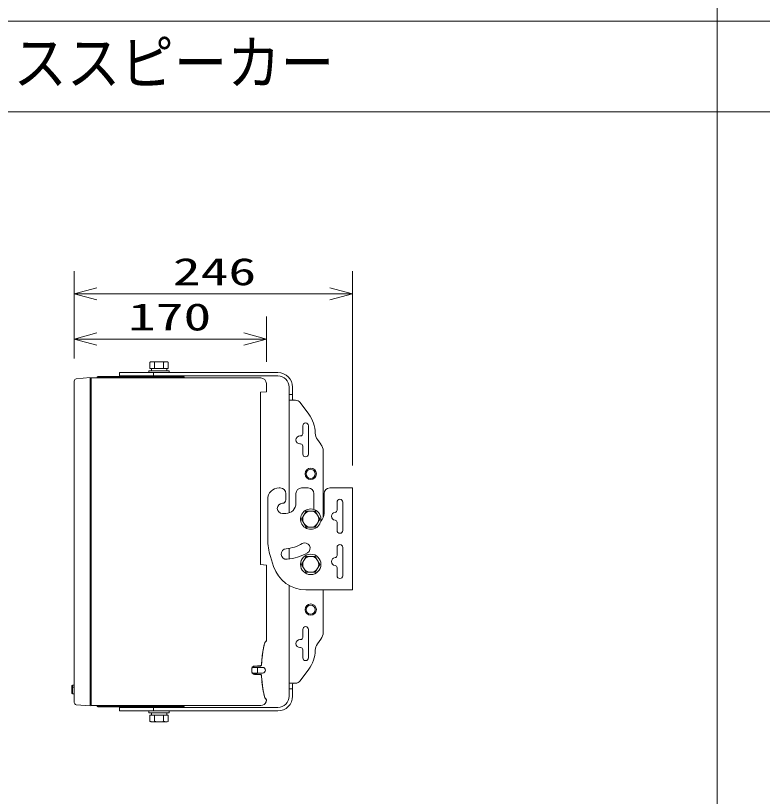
# Model space of a CAD drawing. Units: millimetres on the paper. Extents: x -401 to 401, y -280 to 280.
# Drawn here: x 196 to 262, y -68.5 to 0.5 of the extents above; entities that cross this region are included whole.
import ezdxf
from ezdxf.enums import TextEntityAlignment as Align

# ---------------------------------------------------------------- set-up
doc = ezdxf.new("R2010")
doc.units = ezdxf.units.MM
for name, color, linetype, lineweight in [('0-2_MOJI1', 7, 'Continuous', 9), ('0-4_WAKU-M', 7, 'Continuous', 9), ('0-6_GAIKEI', 4, 'Continuous', 9), ('0-7_SUNPO', 7, 'Continuous', 9)]:
    doc.layers.add(name, color=color, linetype=linetype, lineweight=lineweight)
doc.styles.add('ＭＳ ゴシック', font='')
doc.styles.get('ＭＳ ゴシック').set_extended_font_data('MS Gothic')

# ---------------------------------------------------------------- blocks, each defined once
blk = doc.blocks.new('_OPEN30')
at = {"layer": '0-7_SUNPO'}
blk.add_line((0, 0), (-1, 0), dxfattribs=at)
blk.add_lwpolyline([(-1, 0.2679), (0, 0), (-1, -0.2679)], dxfattribs=at)

msp = doc.modelspace()

# ---------------------------------------------------------------- linework, layer by layer
at = {"layer": '0-4_WAKU-M'}
for p, q in [((257.997, 240.006), (257.997, -239.994)), ((-258.003, 0.006), (386.997, 0.006)), ((-258.003, -7.994), (386.997, -7.994))]:
    msp.add_line(p, q, dxfattribs=at)
at = {"layer": '0-6_GAIKEI'}
for p, q in [((207.867, -30.114), (207.967, -30.078)), ((207.867, -30.678), (207.867, -30.114)), ((207.967, -30.078), (209.383, -30.078)), ((208.271, -30.678), (208.271, -30.114)), ((209.079, -30.678), (209.079, -30.114)), ((209.382, -30.085), (209.384, -30.086)), ((209.483, -30.114), (209.383, -30.078)), ((209.483, -30.678), (209.483, -30.114)), ((209.575, -30.878), (207.775, -30.878)), ((207.775, -30.878), (207.775, -31.038)), ((207.867, -30.678), (209.483, -30.678)), ((208, -30.678), (208, -30.878)), ((208.175, -31.338), (208.175, -31.038)), ((209.35, -30.678), (209.35, -30.878)), ((209.575, -30.878), (209.575, -31.038)), ((202.575, -60.388), (202.575, -31.588)), ((202.675, -31.588), (202.675, -60.388)), ((203.175, -31.488), (210.925, -31.488)), ((205.675, -31.513), (205.675, -31.388)), ((208.095, -31.338), (208.075, -31.358)), ((208.075, -31.358), (209.275, -31.358)), ((208.075, -31.358), (208.075, -31.388)), ((208.425, -31.388), (208.425, -31.513)), ((209.255, -31.338), (209.275, -31.358)), ((209.275, -31.358), (209.275, -31.388)), ((220.475, -32.988), (220.175, -32.988)), ((220.233, -33.488), (220.575, -33.488)), ((221.375, -35.738), (221.375, -36.438)), ((221.875, -38.238), (221.875, -35.738)), ((221.175, -36.638), (221.125, -36.638)), ((221.125, -37.338), (221.175, -37.338)), ((221.375, -37.538), (221.375, -38.238)), ((224.405, -42.488), (224.405, -43.19)), ((224.905, -44.988), (224.905, -42.488)), ((221.671, -43.288), (221.267, -43.988)), ((222.479, -43.288), (221.671, -43.288)), ((222.883, -43.988), (222.479, -43.288)), ((221.267, -43.988), (221.671, -44.688)), ((222.479, -44.688), (222.883, -43.988)), ((221.671, -44.688), (222.479, -44.688)), ((224.405, -44.286), (224.405, -44.988)), ((220.175, -46.567), (220.175, -47.518)), ((224.405, -46.488), (224.405, -47.19)), ((224.905, -48.988), (224.905, -46.488)), ((221.671, -47.288), (221.267, -47.988)), ((222.479, -47.288), (221.671, -47.288)), ((222.883, -47.988), (222.479, -47.288)), ((221.267, -47.988), (221.671, -48.688)), ((222.479, -48.688), (222.883, -47.988)), ((224.405, -48.286), (224.405, -48.988)), ((221.671, -48.688), (222.479, -48.688)), ((221.375, -54.438), (221.375, -53.738)), ((221.875, -53.738), (221.875, -56.238)), ((221.125, -54.638), (221.175, -54.638)), ((221.175, -55.338), (221.125, -55.338)), ((221.375, -56.238), (221.375, -55.538)), ((217.825, -57.088), (216.927, -57.088)), ((217.375, -57.088), (217.375, -57.588)), ((217.825, -57.588), (216.926, -57.588)), ((220.575, -58.488), (220.233, -58.488)), ((201.025, -58.698), (200.975, -58.698)), ((200.975, -59.385), (200.975, -58.698)), ((201.025, -58.827), (200.975, -58.827)), ((200.975, -58.878), (201.025, -58.878)), ((200.975, -58.885), (201.025, -58.885)), ((200.975, -58.885), (201.025, -58.885)), ((200.975, -58.886), (201.025, -58.886)), ((201.025, -58.887), (200.975, -58.887)), ((201.025, -58.894), (200.975, -58.894)), ((201.025, -58.909), (200.975, -58.909)), ((201.025, -58.931), (200.975, -58.931)), ((201.025, -58.959), (200.975, -58.959)), ((201.025, -58.992), (200.975, -58.992)), ((201.025, -59.011), (200.975, -59.011)), ((200.975, -59.041), (201.025, -59.041)), ((201.025, -59.058), (200.975, -59.058)), ((201.025, -59.06), (200.975, -59.06)), ((201.025, -59.079), (200.975, -59.079)), ((201.025, -59.101), (200.975, -59.101)), ((201.025, -59.123), (200.975, -59.123)), ((201.025, -59.146), (200.975, -59.146)), ((201.025, -59.169), (200.975, -59.169)), ((201.025, -59.174), (200.975, -59.174)), ((201.025, -59.187), (200.975, -59.187)), ((201.025, -59.257), (200.975, -59.257)), ((201.025, -59.279), (200.975, -59.279)), ((201.025, -59.312), (200.975, -59.312)), ((201.175, -58.648), (201.025, -58.648)), ((201.025, -59.428), (201.025, -58.648)), ((201.175, -58.828), (201.025, -58.828)), ((220.175, -58.988), (220.475, -58.988)), ((201.025, -59.34), (200.975, -59.34)), ((201.025, -59.362), (200.975, -59.362)), ((201.025, -59.377), (200.975, -59.377)), ((201.025, -59.384), (200.975, -59.384)), ((200.975, -59.385), (201.025, -59.385)), ((201.025, -59.428), (201.175, -59.428)), ((202.575, -59.981), (202.675, -59.981)), ((210.925, -60.488), (203.175, -60.488)), ((205.675, -60.588), (205.675, -60.463)), ((208.075, -60.618), (208.075, -60.588)), ((208.095, -60.638), (208.075, -60.618)), ((209.275, -60.618), (208.075, -60.618)), ((208.175, -60.938), (208.175, -60.638)), ((208.425, -60.463), (208.425, -60.588)), ((209.255, -60.638), (209.275, -60.618)), ((209.275, -60.618), (209.275, -60.588)), ((218.131, -60.136), (218.131, -60.136)), ((207.775, -61.098), (207.775, -60.938)), ((207.775, -61.098), (209.575, -61.098)), ((207.867, -61.298), (207.867, -61.862)), ((209.483, -61.298), (207.867, -61.298)), ((208, -61.098), (208, -61.298)), ((208.271, -61.298), (208.271, -61.862)), ((209.079, -61.298), (209.079, -61.862)), ((209.35, -61.098), (209.35, -61.298)), ((209.483, -61.298), (209.483, -61.862)), ((209.575, -61.098), (209.575, -60.938)), ((207.867, -61.862), (207.967, -61.898)), ((207.968, -61.891), (207.965, -61.89)), ((209.383, -61.898), (207.967, -61.898)), ((209.483, -61.862), (209.383, -61.898))]:
    msp.add_line(p, q, dxfattribs=at)
at = {"layer": '0-6_GAIKEI', "color": 7}
for p, q in [((205.175, -31.038), (219.175, -31.038)), ((205.175, -31.338), (205.175, -31.038)), ((201.357, -31.588), (202.575, -31.482)), ((202.575, -31.588), (202.575, -31.482)), ((202.675, -31.588), (202.575, -31.588)), ((202.675, -31.513), (217.663, -31.513)), ((202.675, -31.513), (202.675, -31.588)), ((203.175, -31.513), (203.175, -31.488)), ((203.275, -31.388), (210.825, -31.388)), ((219.175, -31.338), (205.175, -31.338)), ((210.925, -31.513), (210.925, -31.488)), ((201.175, -60.188), (201.175, -31.787)), ((218.161, -32.013), (218.162, -32.013)), ((218.161, -32.338), (218.161, -32.013)), ((218.162, -32.338), (218.161, -32.338)), ((218.162, -32.338), (218.162, -32.013)), ((218.169, -32.414), (218.163, -32.408)), ((218.175, -32.438), (218.169, -32.414)), ((220.175, -43.433), (220.175, -32.338)), ((220.475, -32.338), (220.475, -33.388)), ((218.175, -32.731), (217.627, -32.779)), ((217.627, -47.997), (217.627, -32.779)), ((218.167, -32.438), (218.175, -32.438)), ((218.175, -32.731), (218.175, -32.438)), ((220.575, -33.488), (220.741, -33.488)), ((221.896, -34.717), (221.145, -33.692)), ((222.981, -37.38), (222.668, -36.954)), ((223.175, -37.972), (223.175, -43.854)), ((219.375, -41.238), (219.275, -41.238)), ((221.855, -41.238), (221.275, -41.238)), ((223.755, -41.238), (225.755, -41.238)), ((225.755, -50.238), (225.755, -41.238)), ((219.875, -41.738), (219.875, -42.288)), ((220.775, -42.588), (220.775, -41.738)), ((222.355, -41.738), (222.355, -43.133)), ((223.255, -43.488), (223.255, -41.738)), ((218.275, -42.238), (218.275, -45.753)), ((219.575, -43.488), (219.875, -43.488)), ((218.52, -47.298), (218.801, -48.165)), ((217.627, -47.997), (218.175, -48.045)), ((218.175, -54.718), (218.175, -48.045)), ((220.175, -59.638), (220.175, -49.839)), ((225.755, -50.238), (221.654, -50.238)), ((223.175, -50.238), (223.175, -54.004)), ((218.031, -54.904), (218.056, -54.861)), ((218.055, -54.863), (218.054, -54.863)), ((218.056, -54.861), (218.055, -54.863)), ((218.126, -54.789), (218.056, -54.861)), ((218.105, -54.79), (218.175, -54.718)), ((218.161, -54.752), (218.126, -54.789)), ((222.668, -55.022), (222.981, -54.595)), ((216.864, -57.455), (216.864, -57.221)), ((216.864, -57.221), (216.875, -57.221)), ((216.875, -57.455), (216.875, -57.221)), ((217.638, -56.971), (217.057, -57.022)), ((217.094, -56.972), (217.637, -56.925)), ((217.637, -56.925), (217.68, -56.921)), ((217.669, -56.961), (217.681, -56.949)), ((217.7, -56.93), (217.723, -56.879)), ((217.7, -56.93), (217.712, -56.904)), ((217.736, -56.794), (217.733, -56.792)), ((217.735, -56.812), (217.736, -56.794)), ((217.735, -56.812), (217.735, -56.812)), ((217.736, -56.794), (217.736, -56.794)), ((221.145, -58.284), (221.896, -57.259)), ((216.875, -57.455), (216.864, -57.455)), ((217.638, -57.705), (217.057, -57.654)), ((217.637, -57.751), (217.094, -57.704)), ((217.68, -57.755), (217.637, -57.751)), ((217.669, -57.715), (217.638, -57.705)), ((217.728, -57.827), (217.721, -57.79)), ((217.735, -57.862), (217.722, -57.795)), ((217.736, -57.882), (217.733, -57.884)), ((217.736, -57.882), (217.735, -57.862)), ((220.475, -58.588), (220.475, -59.638)), ((220.741, -58.488), (220.575, -58.488)), ((218.054, -59.813), (218.081, -59.841)), ((218.116, -59.898), (218.07, -59.85)), ((218.081, -59.841), (218.086, -59.845)), ((218.086, -59.845), (218.114, -59.875)), ((218.114, -59.875), (218.138, -59.899)), ((218.136, -59.918), (218.116, -59.898)), ((218.152, -59.934), (218.136, -59.918)), ((218.138, -59.899), (218.138, -59.9)), ((218.149, -59.916), (218.138, -59.9)), ((218.151, -59.922), (218.145, -59.911)), ((218.153, -59.934), (218.151, -59.922)), ((218.155, -60.038), (218.157, -59.973)), ((218.157, -59.973), (218.157, -59.958)), ((218.157, -59.959), (218.157, -59.963)), ((202.575, -60.494), (201.357, -60.388)), ((202.575, -60.387), (202.675, -60.387)), ((202.575, -60.494), (202.575, -60.388)), ((202.575, -60.388), (202.675, -60.388)), ((202.675, -60.388), (202.675, -60.463)), ((217.663, -60.463), (202.675, -60.463)), ((203.175, -60.463), (203.175, -60.488)), ((203.275, -60.588), (210.825, -60.588)), ((205.175, -60.938), (205.175, -60.638)), ((205.175, -60.638), (219.175, -60.638)), ((210.925, -60.463), (210.925, -60.488)), ((219.175, -60.938), (205.175, -60.938))]:
    msp.add_line(p, q, dxfattribs=at)
for points in [[(218.162, -32.369), (218.162, -32.349), (218.162, -32.338)], [(218.163, -32.401), (218.162, -32.386), (218.162, -32.369)], [(218.165, -32.425), (218.165, -32.425), (218.164, -32.421), (218.164, -32.413), (218.163, -32.401)], [(217.736, -56.794), (217.756, -56.493), (217.785, -56.175), (217.82, -55.893), (217.857, -55.643), (217.896, -55.422), (217.936, -55.228), (217.975, -55.072), (218.011, -54.954), (218.044, -54.879)], [(217.736, -56.794), (217.763, -56.404), (217.803, -56.021), (217.849, -55.694), (217.897, -55.417), (217.946, -55.188), (217.992, -55.014), (218.031, -54.904)], [(218.161, -54.752), (218.172, -54.736), (218.175, -54.718)], [(217.638, -56.971), (217.669, -56.961), (217.7, -56.93)], [(217.723, -56.879), (217.735, -56.813), (217.736, -56.794)], [(217.666, -57.714), (217.665, -57.712), (217.638, -57.705)], [(217.722, -57.795), (217.7, -57.746), (217.669, -57.715)], [(217.721, -57.79), (217.698, -57.742), (217.684, -57.73)], [(218.015, -59.732), (217.972, -59.594), (217.925, -59.398), (217.876, -59.141), (217.824, -58.812), (217.774, -58.389), (217.736, -57.882)], [(218.035, -59.781), (218.001, -59.692), (217.962, -59.553), (217.92, -59.372), (217.878, -59.154), (217.836, -58.895), (217.796, -58.593), (217.77, -58.335)], [(218.081, -59.841), (218.048, -59.805), (218.015, -59.732)], [(218.157, -59.959), (218.155, -59.943), (218.153, -59.93), (218.149, -59.916)], [(218.131, -60.136), (218.138, -60.113), (218.155, -60.038)]]:
    msp.add_lwpolyline(points, dxfattribs=at)
for centre, radius in [((218.168, -32.437), 0.0016), ((218.167, -32.437), 0.0005)]:
    msp.add_circle(centre, radius, dxfattribs=at)
at = {"layer": '0-6_GAIKEI'}
for centre, radius in [((222.075, -39.988), 0.5), ((222.075, -39.988), 0.4), ((222.075, -47.988), 0.9), ((222.075, -51.988), 0.5), ((222.075, -51.988), 0.4)]:
    msp.add_circle(centre, radius, dxfattribs=at)
for centre, radius, start, end in [((208.141, -30.865), 0.799, 106.63511, 110.05615), ((208.082, -30.661), 0.587, 97.10176, 106.89387), ((208.07, -30.579), 0.504, 96.33945, 96.88133), ((208.062, -30.618), 0.543, 77.54943, 83.58821), ((208.04, -30.72), 0.648, 73.35663, 77.58042), ((208.003, -30.847), 0.78, 69.90277, 73.40988), ((208.751, -32.738), 2.667, 96.77751, 100.38528), ((208.689, -32.234), 2.16, 93.25194, 96.71619), ((208.659, -32.252), 2.178, 82.3288, 86.74612), ((208.593, -32.765), 2.694, 79.61694, 82.39433), ((209.353, -30.865), 0.799, 106.63511, 110.05615), ((209.295, -30.661), 0.587, 97.10176, 106.89387), ((209.283, -30.579), 0.504, 96.33945, 96.88133), ((209.275, -30.612), 0.537, 78.54956, 83.6079), ((209.254, -30.715), 0.642, 73.11062, 78.27991), ((209.212, -30.857), 0.791, 69.92078, 73.18585), ((220.534, -33.389), 0.359, 180, 183.14367), ((220.41, -33.395), 0.235, 183.20521, 188.19334), ((220.325, -33.408), 0.149, 188.03559, 193.58522), ((220.264, -33.423), 0.0864, 193.56203, 203.08019), ((220.238, -33.434), 0.0585, 203.01009, 223.24375), ((220.229, -33.443), 0.045, 223.39871, 239.13628), ((220.227, -33.444), 0.0428, 239.67587, 253.42397), ((220.231, -33.431), 0.0567, 253.26845, 263.72991), ((220.233, -33.418), 0.0702, 263.45407, 270), ((221.625, -35.738), 0.25, 0, 180), ((221.175, -36.438), 0.2, 270, 0), ((221.125, -36.988), 0.35, 90, 270), ((221.175, -37.538), 0.2, 0, 90), ((221.625, -38.238), 0.25, 180, 0), ((224.655, -42.488), 0.25, 0, 180), ((222.075, -43.988), 0.9, 71.8738, 349.31542), ((222.075, -43.988), 0.708, 98.77493, 141.22507), ((222.075, -43.988), 0.708, 38.77493, 81.22507), ((224.255, -43.738), 0.35, 95.21591, 264.78409), ((224.205, -43.19), 0.2, 275.21591, 0), ((222.075, -43.988), 0.708, 158.77493, 201.22507), ((222.075, -43.988), 0.708, 338.77493, 21.22507), ((224.205, -44.286), 0.2, 0, 84.78409), ((222.075, -43.988), 0.708, 218.77493, 261.22507), ((222.075, -43.988), 0.708, 278.77493, 321.22507), ((224.655, -44.988), 0.25, 180, 0), ((219.575, -43.088), 3.53, 275.28, 299.72), ((221.558, -46.562), 0.47, 299.72, 119.72), ((219.943, -47.071), 0.47, 95.28, 275.28), ((224.655, -46.488), 0.25, 0, 180), ((219.575, -43.088), 4.47, 275.28, 299.72), ((222.075, -47.988), 0.708, 98.77493, 141.22507), ((222.075, -47.988), 0.708, 38.77493, 81.22507), ((224.255, -47.738), 0.35, 95.21591, 264.78409), ((224.205, -47.19), 0.2, 275.21591, 0), ((222.075, -47.988), 0.708, 158.77493, 201.22507), ((222.075, -47.988), 0.708, 338.77493, 21.22507), ((224.205, -48.286), 0.2, 0, 84.78409), ((222.075, -47.988), 0.708, 218.77493, 261.22507), ((222.075, -47.988), 0.708, 278.77493, 321.22507), ((224.655, -48.988), 0.25, 180, 0), ((221.625, -53.738), 0.25, 0, 180), ((221.175, -54.438), 0.2, 270, 0), ((221.125, -54.988), 0.35, 90, 270), ((221.175, -55.538), 0.2, 0, 90), ((221.625, -56.238), 0.25, 180, 0), ((217.825, -57.338), 0.25, 270, 90), ((220.421, -58.582), 0.246, 172.89323, 177.6518), ((220.521, -58.587), 0.346, 177.48174, 180.18546), ((220.36, -58.574), 0.185, 169.07932, 172.90179), ((220.287, -58.56), 0.11, 162.79598, 169.21185), ((220.25, -58.548), 0.0711, 151.3798, 162.94021), ((220.235, -58.54), 0.0545, 131.88773, 151.49401), ((220.226, -58.53), 0.0413, 111.88827, 131.84198), ((220.23, -58.54), 0.0516, 100.15026, 111.6231), ((220.233, -58.557), 0.0688, 90, 100.09274), ((208.138, -61.119), 0.791, 249.92078, 253.18585), ((208.096, -61.261), 0.642, 253.11062, 258.27991), ((208.074, -61.364), 0.537, 258.54956, 263.6079), ((208.067, -61.397), 0.504, 276.33945, 276.88133), ((208.055, -61.315), 0.587, 277.10176, 286.89387), ((207.997, -61.111), 0.799, 286.63511, 290.05615), ((208.756, -59.211), 2.694, 259.61694, 262.39433), ((208.69, -59.724), 2.178, 262.3288, 266.74612), ((208.66, -59.742), 2.16, 273.25194, 276.71619), ((208.598, -59.238), 2.667, 276.77751, 280.38528), ((209.347, -61.129), 0.78, 249.90277, 253.40988), ((209.31, -61.256), 0.648, 253.35663, 257.58042), ((209.288, -61.358), 0.543, 257.54943, 263.58821), ((209.279, -61.397), 0.504, 276.33945, 276.88133), ((209.267, -61.315), 0.587, 277.10176, 286.89387), ((209.209, -61.111), 0.799, 286.63511, 290.05615)]:
    msp.add_arc(centre, radius, start, end, dxfattribs=at)
at = {"layer": '0-6_GAIKEI', "color": 7}
for centre, radius, start, end in [((219.175, -32.338), 1.3, 0, 90), ((201.375, -31.787), 0.2, 95, 180), ((203.275, -31.488), 0.1, 90, 180), ((210.825, -31.488), 0.1, 0, 90), ((217.662, -32.012), 0.499, 0, 90), ((219.175, -32.338), 1, 0, 90), ((219.801, -32.338), 1.64, 179.99869, 180.49272), ((219.676, -32.339), 1.514, 180.48265, 181.39336), ((219.273, -32.35), 1.112, 181.35184, 182.55399), ((218.895, -32.368), 0.733, 182.48937, 183.40327), ((218.583, -32.387), 0.421, 183.3588, 184.94148), ((218.432, -32.399), 0.269, 184.95682, 186.2039), ((218.117, -32.438), 0.0502, 0.02938, 14.54606), ((218.257, -32.419), 0.0932, 185.98128, 188.40414), ((218.204, -32.427), 0.0395, 188.57902, 191.22276), ((218.22, -32.423), 0.056, 191.59025, 194.71682), ((220.708, -33.39), 0.234, 180.81187, 183.32766), ((220.764, -33.388), 0.289, 180, 180.93332), ((220.632, -33.395), 0.157, 183.223, 188.85159), ((220.584, -33.402), 0.109, 188.73804, 199.62691), ((220.557, -33.412), 0.0799, 199.53334, 212.57063), ((220.539, -33.424), 0.0581, 212.3948, 235.14144), ((220.55, -33.408), 0.0774, 235.33678, 248.76565), ((220.56, -33.38), 0.107, 248.87245, 261.30329), ((220.57, -33.32), 0.168, 261.29899, 268.30597), ((220.574, -33.198), 0.29, 268.05591, 270), ((220.741, -33.988), 0.5, 36.2563, 90), ((219.477, -36.491), 3, 1.83916, 36.2563), ((223.475, -36.363), 1, 181.83916, 216.25514), ((222.175, -37.972), 1, 0, 36.25514), ((219.275, -42.238), 1, 90, 180), ((219.375, -41.738), 0.5, 0, 90), ((221.275, -41.738), 0.5, 90, 180), ((221.855, -41.738), 0.5, 0, 90), ((223.755, -41.738), 0.5, 90, 180), ((219.575, -43.038), 0.45, 90, 270), ((219.575, -42.288), 0.3, 270, 0), ((219.875, -42.588), 0.9, 270, 0), ((222.075, -43.988), 0.9, 349.31542, 71.8738), ((222.355, -43.488), 0.9, 312.18693, 0), ((223.275, -45.753), 5, 180, 198), ((221.654, -47.238), 3, 198, 270), ((222.175, -54.004), 1, 323.74486, 0), ((223.783, -56.549), 5.997, 166.61008, 169.9842), ((221.235, -55.946), 3.378, 164.05449, 166.55173), ((219.336, -55.413), 1.406, 160.04078, 163.63859), ((218.707, -55.188), 0.738, 157.12265, 159.78307), ((218.509, -55.105), 0.523, 152.65684, 157.15953), ((218.304, -54.999), 0.292, 147.24426, 152.61532), ((218.25, -54.965), 0.229, 145.34434, 147.05802), ((218.21, -54.937), 0.18, 132.98699, 145.3768), ((218.301, -55.035), 0.314, 131.52992, 132.94746), ((215.153, -51.459), 4.451, 311.3403, 311.49032), ((217.757, -54.406), 0.518, 311.68001, 312.10935), ((223.475, -55.613), 1, 143.74486, 178.16084), ((227.693, -57.248), 9.969, 169.93135, 173.99127), ((219.477, -55.485), 3, 323.7437, 358.16084), ((229.643, -57.436), 11.928, 174.07485, 176.90249), ((217.111, -57.221), 0.247, 165.51612, 180.00142), ((217.114, -57.222), 0.25, 122.46384, 165.44283), ((217.075, -57.221), 0.2, 95, 180), ((217.116, -57.225), 0.254, 105.32157, 122.51809), ((217.116, -57.227), 0.256, 94.96443, 105.30516), ((217.054, -56.989), 0.0331, 275.39859, 295.40587), ((217.05, -56.98), 0.0436, 295.62752, 335.25667), ((217.039, -56.975), 0.0551, 335.30078, 356.24309), ((217.032, -56.974), 0.0623, 355.83602, 1.61949), ((217.633, -56.925), 0.0464, 276.27143, 335.84558), ((217.626, -56.922), 0.0535, 335.57667, 0), ((217.678, -56.899), 0.0227, 275.2597, 290.53259), ((217.675, -56.892), 0.0303, 290.5878, 308.58277), ((217.667, -56.881), 0.0439, 308.51014, 319.814), ((217.652, -56.868), 0.0636, 319.49872, 324.20582), ((217.632, -56.854), 0.0876, 324.19229, 332.10374), ((217.601, -56.837), 0.123, 332.06156, 337.6686), ((217.569, -56.824), 0.157, 337.43841, 338.0647), ((217.545, -56.814), 0.183, 338.2228, 343.6575), ((217.458, -56.789), 0.274, 343.67986, 351.56315), ((217.376, -56.776), 0.357, 351.41525, 355.61469), ((217.297, -56.769), 0.437, 355.51871, 357.04257), ((217.111, -57.455), 0.247, 179.99809, 194.55701), ((217.114, -57.454), 0.25, 194.63491, 237.53244), ((217.075, -57.455), 0.2, 180, 265), ((217.116, -57.451), 0.254, 237.47785, 251.07529), ((217.116, -57.45), 0.255, 251.07623, 265.05221), ((217.054, -57.687), 0.0331, 64.59345, 84.60042), ((217.05, -57.696), 0.0436, 24.74322, 64.37178), ((217.039, -57.701), 0.0551, 3.75705, 24.69913), ((217.032, -57.702), 0.0623, 358.38069, 4.16411), ((217.633, -57.751), 0.0464, 24.15472, 83.72945), ((217.626, -57.754), 0.0535, 0, 24.42362), ((217.678, -57.777), 0.0225, 69.73414, 84.8747), ((217.676, -57.782), 0.0275, 57.11088, 69.61088), ((217.67, -57.791), 0.039, 45.49288, 56.91529), ((217.655, -57.805), 0.0592, 36.01716, 45.41003), ((217.623, -57.828), 0.0987, 22.25118, 35.80943), ((217.576, -57.849), 0.15, 19.16437, 22.56384), ((217.479, -57.882), 0.253, 10.78153, 18.98214), ((217.403, -57.897), 0.33, 8.13594, 10.86751), ((217.346, -57.904), 0.387, 2.91434, 8.03699), ((228.448, -57.333), 10.729, 182.94548, 188.63078), ((220.765, -58.588), 0.29, 178.05896, 180), ((220.643, -58.583), 0.168, 171.30309, 178.30948), ((220.583, -58.573), 0.107, 158.86908, 171.30736), ((220.555, -58.563), 0.0774, 145.3313, 158.76175), ((220.539, -58.552), 0.0581, 122.39758, 145.13578), ((220.551, -58.57), 0.0799, 109.53696, 122.57372), ((220.561, -58.597), 0.109, 98.73657, 109.62983), ((220.568, -58.645), 0.157, 93.22113, 98.85026), ((220.573, -58.722), 0.234, 90.811, 93.32591), ((220.574, -58.778), 0.29, 90, 90.93257), ((220.741, -57.988), 0.5, 270, 323.7437), ((226.096, -57.689), 8.351, 188.63891, 191.07373), ((223.473, -58.202), 5.678, 191.07819, 192.86844), ((221.428, -58.676), 3.579, 192.76448, 195.60631), ((219.395, -59.245), 1.468, 195.55607, 200.17444), ((218.721, -59.491), 0.75, 200.29488, 202.2307), ((218.501, -59.582), 0.512, 202.13814, 205.44928), ((218.35, -59.653), 0.345, 205.47142, 207.57454), ((218.404, -59.625), 0.406, 207.57204, 208.37646), ((218.249, -59.709), 0.229, 208.29763, 210.43991), ((218.178, -59.751), 0.147, 210.3355, 214.7958), ((218.139, -59.778), 0.0994, 214.74463, 222.93995), ((218.248, -59.676), 0.249, 222.97926, 224.28985), ((218.103, -59.933), 0.048, 27.88486, 43.42102), ((218.099, -59.935), 0.0526, 8.53715, 28.13598), ((218.105, -59.934), 0.0469, 0, 8.3752), ((218.149, -59.936), 0.0033, 42.80572, 44.10531), ((218.149, -59.937), 0.004, 26.18469, 42.23516), ((218.139, -59.941), 0.014, 16.87209, 19.36199), ((218.147, -59.938), 0.0062, 22.55949, 26.74457), ((218.084, -59.957), 0.0722, 15.824, 16.77881), ((218.145, -59.939), 0.0086, 19.4546, 22.50057), ((218.125, -59.946), 0.0287, 14.11629, 15.89268), ((218.092, -59.954), 0.0633, 13.34919, 14.04726), ((218.077, -59.957), 0.0788, 8.10677, 13.15306), ((218.029, -59.964), 0.127, 6.90842, 8.30404), ((217.958, -59.973), 0.198, 6.01644, 6.90875), ((217.62, -60.009), 0.539, 5.50828, 6.00066), ((217.815, -59.988), 0.342, 0, 4.22428), ((217.745, -59.987), 0.412, 354.83475, 356.50364), ((217.686, -60.003), 0.473, 4.87443, 5.62151), ((217.762, -59.988), 0.396, 356.49819, 0.01316), ((219.175, -59.638), 1, 270, 0), ((219.175, -59.638), 1.3, 270, 0), ((201.375, -60.188), 0.2, 180, 265), ((203.275, -60.488), 0.1, 180, 270), ((210.825, -60.488), 0.1, 270, 0), ((217.663, -59.965), 0.498, 270, 339.93181), ((217.713, -59.982), 0.445, 339.86258, 345.40881), ((217.72, -59.984), 0.438, 345.39744, 351.05277), ((217.732, -59.986), 0.426, 351.0506, 354.82708)]:
    msp.add_arc(centre, radius, start, end, dxfattribs=at)
at = {"layer": '0-7_SUNPO'}
for p, q in [((201.175, -29.787), (201.175, -22.078)), ((225.755, -39.238), (225.755, -22.078)), ((203.175, -24.078), (223.755, -24.078)), ((201.175, -29.787), (201.175, -26.078)), ((218.175, -30.084), (218.175, -26.078)), ((203.175, -28.078), (216.175, -28.078))]:
    msp.add_line(p, q, dxfattribs=at)

# ---------------------------------------------------------------- block references
at = {"layer": '0-7_SUNPO', "xscale": 2, "yscale": 2, "rotation": 180}
for p in [(201.175, -24.078), (201.175, -28.078)]:
    msp.add_blockref('_OPEN30', p, dxfattribs=at)
at = {"layer": '0-7_SUNPO', "xscale": 2, "yscale": 2}
for p in [(225.755, -24.078), (218.175, -28.078)]:
    msp.add_blockref('_OPEN30', p, dxfattribs=at)

# ---------------------------------------------------------------- texts
at = {"layer": '0-2_MOJI1', "style": 'ＭＳ ゴシック', "width": 0.9}
msp.add_text('屋外対応型ボックススピーカー', height=3.849, dxfattribs=at).set_placement((157.997, -6.734), align=Align.BOTTOM_LEFT)
at = {"layer": '0-7_SUNPO', "style": 'ＭＳ ゴシック', "width": 1.5}
for s, p in [('246', (209.893, -24.041)), ('170', (205.925, -28.041))]:
    msp.add_text(s, height=2.405, dxfattribs=at).set_placement(p, align=Align.BOTTOM_LEFT)

doc.saveas('drawing.dxf')
